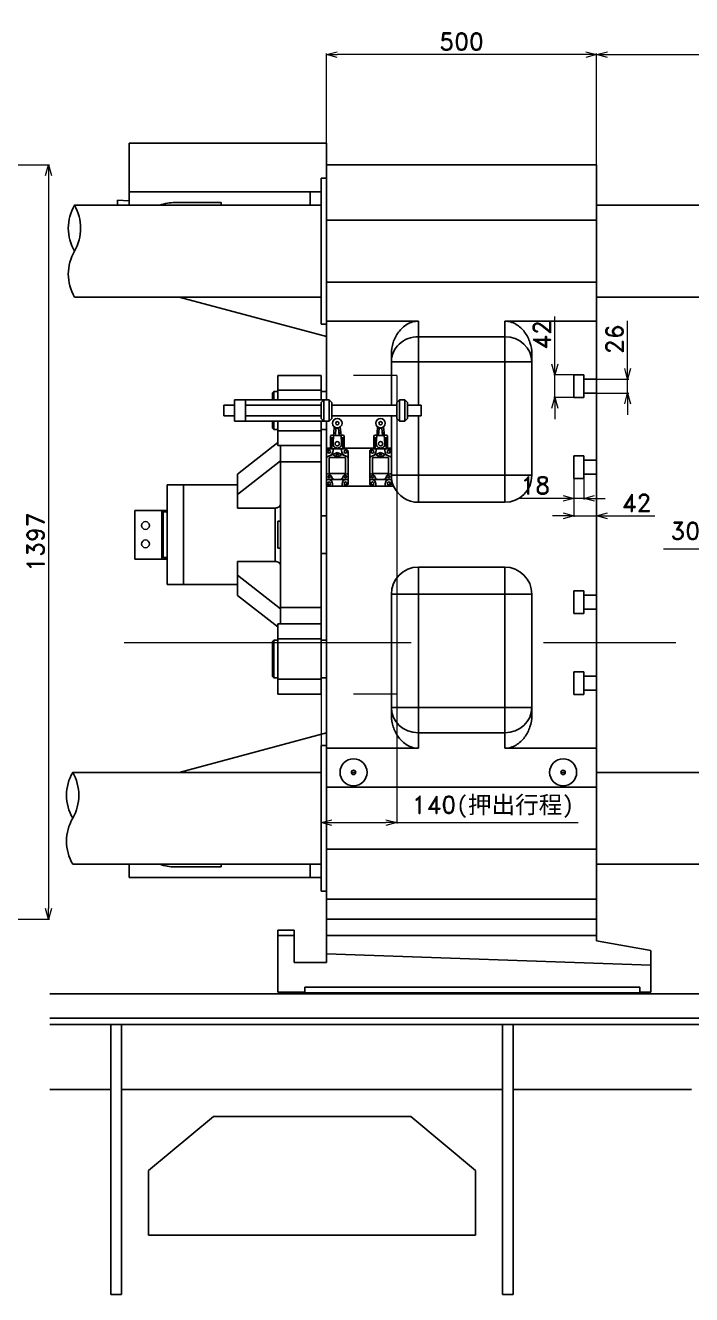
# Model space of a CAD drawing. Header units: millimetres. Extents: x 2673 to 5721, y -10743 to 3474.
# Drawn here: x 3837 to 4145, y 2298 to 2885 of the extents above; entities that cross this region are included whole.
import ezdxf

# ---------------------------------------------------------------- set-up
doc = ezdxf.new("R2010")
doc.units = ezdxf.units.MM
doc.header["$LTSCALE"] = 16.335
doc.header["$PDMODE"] = 3
doc.header["$PDSIZE"] = 0.3125
doc.linetypes.add('CENTER', pattern=[0.6, 0.375, -0.075, 0.075, -0.075])
doc.linetypes.add('DIVIDE', pattern=[1.25, 0.5, -0.25, 0, -0.25, 0, -0.25])
doc.layers.get('0').update_dxf_attribs({"linetype": 'CONTINUOUS'})
doc.layers.get('Defpoints').update_dxf_attribs({"linetype": 'CONTINUOUS'})
doc.layers.add('cen', color=1, linetype='CENTER')
doc.layers.add('das', color=142, linetype='DIVIDE')
doc.layers.add('dim', color=82, linetype='CONTINUOUS', lineweight=9)
doc.styles.add('mds', font='romand.shx', dxfattribs={"bigfont": 'chineset.shx'})
doc.dimstyles.new('MDS4-0000', dxfattribs={"dimtxt": 8, "dimasz": 5, "dimexe": 0.5, "dimexo": 0, "dimgap": 2, "dimtad": 1, "dimdec": 1, "dimlfac": 4, "dimzin": 9, "dimdsep": 46, "dimtxsty": 'mds', "dimblk": 'OPEN30', "dimcen": 0, "dimclrd": 3, "dimclre": 3, "dimclrt": 3, "dimazin": 2, "dimtfac": 0.75, "dimtdec": 1, "dimtmove": 0, "dimatfit": 3, "dimldrblk": 'OPEN30', "dimfxl": 0, "dimtolj": 1, "dimtzin": 0, "dimlwd": 9, "dimlwe": 9, "dimarcsym": 0})

# ---------------------------------------------------------------- blocks, each defined once
blk = doc.blocks.new('_Open30')
at = {"color": 0, "linetype": 'ByBlock', "lineweight": -2}
for p, q in [((-1, 0.27), (0, 0)), ((0, 0), (-1, -0.27)), ((0, 0), (-1, 0))]:
    blk.add_line(p, q, dxfattribs=at)
blk = doc.blocks.new('*D156')
at = {"layer": 'Defpoints', "color": 0}
for p in [(4090.69, 2675.47), (4101.19, 2675.47), (4101.19, 2658.17)]:
    blk.add_point(p, dxfattribs=at)
at = {"layer": 'dim', "color": 3, "lineweight": 9}
for p, q in [((4090.69, 2675.47), (4090.69, 2657.67)), ((4101.19, 2675.47), (4101.19, 2657.67)), ((4085.69, 2658.17), (4080.69, 2658.17)), ((4090.69, 2658.17), (4101.19, 2658.17)), ((4106.19, 2658.17), (4128.14, 2658.17))]:
    blk.add_line(p, q, dxfattribs=at)
at = {"layer": 'dim', "color": 3, "lineweight": 9, "xscale": 5, "yscale": 5, "zscale": 5}
blk.add_blockref('_Open30', (4090.69, 2658.17), dxfattribs=at)
at = {"layer": 'dim', "color": 3, "lineweight": 9, "xscale": 5, "yscale": 5, "zscale": 5, "rotation": 180}
blk.add_blockref('_Open30', (4101.19, 2658.17), dxfattribs=at)
at = {"layer": 'dim', "color": 3, "insert": (4119.67, 2664.17), "char_height": 8, "attachment_point": 5, "style": 'mds'}
blk.add_mtext('\\A1;42', dxfattribs=at)
blk = doc.blocks.new('*D157')
at = {"layer": 'Defpoints', "color": 0}
for p in [(4090.69, 2675.47), (4095.19, 2675.47), (4090.69, 2666.3)]:
    blk.add_point(p, dxfattribs=at)
at = {"layer": 'dim', "color": 3, "lineweight": 9}
for p, q in [((4090.69, 2675.47), (4090.69, 2665.8)), ((4095.19, 2675.47), (4095.19, 2665.8)), ((4085.69, 2666.3), (4064.88, 2666.3)), ((4095.19, 2666.3), (4090.69, 2666.3)), ((4100.19, 2666.3), (4105.19, 2666.3))]:
    blk.add_line(p, q, dxfattribs=at)
at = {"layer": 'dim', "color": 3, "lineweight": 9, "xscale": 5, "yscale": 5, "zscale": 5}
blk.add_blockref('_Open30', (4090.69, 2666.3), dxfattribs=at)
at = {"layer": 'dim', "color": 3, "lineweight": 9, "xscale": 5, "yscale": 5, "zscale": 5, "rotation": 180}
blk.add_blockref('_Open30', (4095.19, 2666.3), dxfattribs=at)
at = {"layer": 'dim', "color": 3, "insert": (4072.79, 2672.3), "char_height": 8, "attachment_point": 5, "style": 'mds'}
blk.add_mtext('\\A1;18', dxfattribs=at)
blk = doc.blocks.new('*D158')
at = {"layer": 'Defpoints', "color": 0}
for p in [(4090.69, 2723.47), (4081.85, 2712.97), (4090.69, 2712.97)]:
    blk.add_point(p, dxfattribs=at)
at = {"layer": 'dim', "color": 3, "lineweight": 9}
for p, q in [((4081.85, 2728.47), (4081.85, 2750.42)), ((4090.69, 2723.47), (4081.35, 2723.47)), ((4081.85, 2712.97), (4081.85, 2723.47)), ((4090.69, 2712.97), (4081.35, 2712.97)), ((4081.85, 2707.97), (4081.85, 2702.97))]:
    blk.add_line(p, q, dxfattribs=at)
at = {"layer": 'dim', "color": 3, "lineweight": 9, "xscale": 5, "yscale": 5, "zscale": 5}
for p, rotation in [((4081.85, 2723.47), 270), ((4081.85, 2712.97), 90)]:
    blk.add_blockref('_Open30', p, dxfattribs=dict(at, rotation=rotation))
at = {"layer": 'dim', "color": 3, "insert": (4075.85, 2741.94), "char_height": 8, "attachment_point": 5, "rotation": 90, "style": 'mds'}
blk.add_mtext('\\A1;42', dxfattribs=at)
blk = doc.blocks.new('*D159')
at = {"layer": 'Defpoints', "color": 0}
for p in [(4101.19, 2721.47), (4115.51, 2721.47), (4101.19, 2714.97)]:
    blk.add_point(p, dxfattribs=at)
at = {"layer": 'dim', "color": 3, "lineweight": 9}
for p, q in [((4115.51, 2726.47), (4115.51, 2748.42)), ((4101.19, 2721.47), (4116.01, 2721.47)), ((4115.51, 2714.97), (4115.51, 2721.47)), ((4101.19, 2714.97), (4116.01, 2714.97)), ((4115.51, 2709.97), (4115.51, 2704.97))]:
    blk.add_line(p, q, dxfattribs=at)
at = {"layer": 'dim', "color": 3, "lineweight": 9, "xscale": 5, "yscale": 5, "zscale": 5}
for p, rotation in [((4115.51, 2721.47), 270), ((4115.51, 2714.97), 90)]:
    blk.add_blockref('_Open30', p, dxfattribs=dict(at, rotation=rotation))
at = {"layer": 'dim', "color": 3, "insert": (4109.51, 2739.94), "char_height": 8, "attachment_point": 5, "rotation": 90, "style": 'mds'}
blk.add_mtext('\\A1;26', dxfattribs=at)
blk = doc.blocks.new('*D160')
at = {"layer": 'Defpoints', "color": 0}
for p in [(3973.69, 2575.72), (4008.69, 2575.72), (3973.69, 2516.21)]:
    blk.add_point(p, dxfattribs=at)
at = {"layer": 'dim', "color": 3, "lineweight": 9}
for p, q in [((3973.69, 2575.72), (3973.69, 2515.71)), ((4008.69, 2575.72), (4008.69, 2515.71)), ((3978.69, 2516.21), (4003.69, 2516.21)), ((4008.69, 2516.21), (4092.66, 2516.21))]:
    blk.add_line(p, q, dxfattribs=at)
at = {"layer": 'dim', "color": 3, "lineweight": 9, "xscale": 5, "yscale": 5, "zscale": 5, "rotation": 180}
blk.add_blockref('_Open30', (3973.69, 2516.21), dxfattribs=at)
at = {"layer": 'dim', "color": 3, "lineweight": 9, "xscale": 5, "yscale": 5, "zscale": 5}
blk.add_blockref('_Open30', (4008.69, 2516.21), dxfattribs=at)
at = {"layer": 'dim', "color": 3, "insert": (4053.18, 2523.41), "char_height": 8, "attachment_point": 5, "style": 'mds'}
blk.add_mtext('\\A1;140{\\fNSimSun|b0|i0|c134|p49;(押出行程)}', dxfattribs=at)
blk = doc.blocks.new('*D161')
at = {"layer": 'Defpoints', "color": 0}
for p in [(3976.19, 2871.7), (3976.19, 2830.72), (4101.19, 2820.72)]:
    blk.add_point(p, dxfattribs=at)
at = {"layer": 'dim', "color": 3, "lineweight": 9}
for p, q in [((3976.19, 2830.72), (3976.19, 2872.2)), ((4096.19, 2871.7), (3981.19, 2871.7)), ((4101.19, 2820.72), (4101.19, 2872.2))]:
    blk.add_line(p, q, dxfattribs=at)
at = {"layer": 'dim', "color": 3, "lineweight": 9, "xscale": 5, "yscale": 5, "zscale": 5, "rotation": 180}
blk.add_blockref('_Open30', (3976.19, 2871.7), dxfattribs=at)
at = {"layer": 'dim', "color": 3, "lineweight": 9, "xscale": 5, "yscale": 5, "zscale": 5}
blk.add_blockref('_Open30', (4101.19, 2871.7), dxfattribs=at)
at = {"layer": 'dim', "color": 3, "insert": (4038.69, 2877.7), "char_height": 8, "attachment_point": 5, "style": 'mds'}
blk.add_mtext('\\A1;500', dxfattribs=at)
blk = doc.blocks.new('*D163')
at = {"layer": 'Defpoints', "color": 0}
for p in [(4326.39, 2871.7), (4101.19, 2820.72), (4326.39, 2820.72)]:
    blk.add_point(p, dxfattribs=at)
at = {"layer": 'dim', "color": 3, "lineweight": 9}
for p, q in [((4101.19, 2820.72), (4101.19, 2872.2)), ((4106.19, 2871.7), (4321.39, 2871.7)), ((4326.39, 2820.72), (4326.39, 2872.2))]:
    blk.add_line(p, q, dxfattribs=at)
at = {"layer": 'dim', "color": 3, "lineweight": 9, "xscale": 5, "yscale": 5, "zscale": 5, "rotation": 180}
blk.add_blockref('_Open30', (4101.19, 2871.7), dxfattribs=at)
at = {"layer": 'dim', "color": 3, "lineweight": 9, "xscale": 5, "yscale": 5, "zscale": 5}
blk.add_blockref('_Open30', (4326.39, 2871.7), dxfattribs=at)
at = {"layer": 'dim', "color": 3, "insert": (4213.79, 2878.99), "char_height": 8, "attachment_point": 5, "style": 'mds'}
blk.add_mtext('\\A1;900{\\fNSimSun|b0|i0|c134|p49;(最大夹模)}', dxfattribs=at)
blk = doc.blocks.new('*D174')
at = {"layer": 'Defpoints', "color": 0}
for p in [(4326.39, 2642.78), (4326.39, 2633.93), (4251.4, 2608.22)]:
    blk.add_point(p, dxfattribs=at)
at = {"layer": 'dim', "color": 3, "lineweight": 9}
for p, q in [((4251.4, 2642.78), (4132.15, 2642.78)), ((4251.4, 2608.22), (4251.4, 2643.28)), ((4321.39, 2642.78), (4256.4, 2642.78)), ((4326.39, 2633.93), (4326.39, 2643.28))]:
    blk.add_line(p, q, dxfattribs=at)
at = {"layer": 'dim', "color": 3, "lineweight": 9, "xscale": 5, "yscale": 5, "zscale": 5, "rotation": 180}
blk.add_blockref('_Open30', (4251.4, 2642.78), dxfattribs=at)
at = {"layer": 'dim', "color": 3, "lineweight": 9, "xscale": 5, "yscale": 5, "zscale": 5}
blk.add_blockref('_Open30', (4326.39, 2642.78), dxfattribs=at)
at = {"layer": 'dim', "color": 3, "insert": (4189.28, 2650.13), "char_height": 8, "attachment_point": 5, "style": 'mds'}
blk.add_mtext('\\A1;300{\\fNSimSun|b0|i0|c134|p49;(柱塞头突出距离)}', dxfattribs=at)
blk = doc.blocks.new('*D182')
at = {"layer": 'Defpoints', "color": 0}
for p in [(3691.14, 2820.72), (3696.78, 2471.47), (3847.56, 2471.47)]:
    blk.add_point(p, dxfattribs=at)
at = {"layer": 'dim', "color": 3, "lineweight": 9}
for p, q in [((3691.14, 2820.72), (3848.06, 2820.72)), ((3847.56, 2815.72), (3847.56, 2476.47)), ((3696.78, 2471.47), (3848.06, 2471.47))]:
    blk.add_line(p, q, dxfattribs=at)
at = {"layer": 'dim', "color": 3, "lineweight": 9, "xscale": 5, "yscale": 5, "zscale": 5}
for p, rotation in [((3847.56, 2820.72), 90), ((3847.56, 2471.47), 270)]:
    blk.add_blockref('_Open30', p, dxfattribs=dict(at, rotation=rotation))
at = {"layer": 'dim', "color": 3, "insert": (3841.56, 2646.09), "char_height": 8, "attachment_point": 5, "rotation": 90, "style": 'mds'}
blk.add_mtext('\\A1;1397', dxfattribs=at)

msp = doc.modelspace()

# ---------------------------------------------------------------- linework, layer by layer
for p, q in [((3976.191, 2830.716), (3884.941, 2830.716)), ((3884.941, 2830.716), (3884.941, 2808.216)), ((3976.191, 2830.716), (3976.191, 2820.716)), ((4101.191, 2820.716), (3976.191, 2820.716)), ((3976.191, 2820.716), (3976.191, 2795.077)), ((4101.191, 2820.716), (4101.191, 2795.077)), ((3973.691, 2814.466), (3973.691, 2746.966)), ((3976.191, 2814.466), (3973.691, 2814.466)), ((3879.453, 2801.965), (3879.543, 2804.276)), ((3879.543, 2804.276), (3884.941, 2804.064)), ((3884.941, 2808.216), (3884.941, 2801.965)), ((3968.691, 2808.216), (3884.941, 2808.216)), ((3906.191, 2803.216), (3927.441, 2803.216)), ((3927.441, 2803.216), (3927.441, 2801.965)), ((3968.691, 2801.966), (3968.691, 2808.216)), ((3973.691, 2808.216), (3968.691, 2808.216)), ((3973.696, 2801.966), (3859.567, 2801.966)), ((4326.378, 2801.966), (4101.184, 2801.966)), ((4101.191, 2795.077), (3976.191, 2795.077)), ((3976.191, 2795.077), (3976.191, 2766.354)), ((4101.191, 2795.077), (4101.191, 2766.354)), ((3976.191, 2766.354), (3976.191, 2748.312)), ((3976.191, 2766.354), (4101.191, 2766.354)), ((4101.191, 2766.354), (4101.191, 2748.312)), ((3859.567, 2759.466), (3973.696, 2759.466)), ((3908.06, 2759.465), (3976.19, 2741.21)), ((4101.184, 2759.466), (4326.378, 2759.466)), ((3973.691, 2746.966), (3976.191, 2746.966)), ((4018.691, 2748.312), (3976.191, 2748.312)), ((3976.191, 2748.312), (3976.191, 2711.966)), ((4018.691, 2748.312), (4018.691, 2741.125)), ((4101.191, 2748.312), (4058.691, 2748.312)), ((4058.691, 2741.125), (4058.691, 2748.312)), ((4101.191, 2748.312), (4101.191, 2721.466)), ((4018.691, 2741.125), (4058.691, 2741.125)), ((4018.691, 2716.981), (4018.691, 2741.125)), ((4058.691, 2729.481), (4058.691, 2741.125)), ((4006.191, 2733.084), (4006.191, 2709.466)), ((4071.191, 2676.966), (4071.191, 2733.084)), ((4006.191, 2729.481), (4018.691, 2729.481)), ((4018.691, 2729.481), (4018.691, 2709.465)), ((4058.691, 2729.481), (4018.691, 2729.481)), ((4071.191, 2729.481), (4058.691, 2729.481)), ((4058.691, 2676.966), (4058.691, 2729.481)), ((3953.691, 2723.216), (3953.691, 2716.32)), ((3973.691, 2723.216), (3953.691, 2723.216)), ((3973.691, 2723.216), (3973.691, 2716.32)), ((4090.691, 2723.466), (4095.191, 2723.466)), ((4090.691, 2712.966), (4090.691, 2723.466)), ((4095.191, 2721.466), (4095.191, 2723.466)), ((4095.191, 2718.216), (4095.191, 2721.467)), ((4095.191, 2721.466), (4101.191, 2721.466)), ((4101.191, 2721.467), (4101.191, 2718.216)), ((3951.816, 2715.716), (3951.191, 2715.091)), ((3951.191, 2711.966), (3951.191, 2715.091)), ((3951.816, 2715.716), (3951.816, 2711.965)), ((3953.692, 2715.716), (3951.816, 2715.716)), ((3953.691, 2711.966), (3953.691, 2716.32)), ((3953.691, 2716.32), (3973.691, 2716.32)), ((3973.691, 2711.966), (3973.691, 2716.32)), ((3976.192, 2715.716), (3973.691, 2715.716)), ((4095.191, 2714.966), (4095.191, 2718.216)), ((4095.191, 2714.966), (4095.191, 2712.966)), ((4101.191, 2714.966), (4095.191, 2714.966)), ((4101.191, 2718.216), (4101.191, 2714.966)), ((4101.191, 2714.966), (4101.191, 2683.966)), ((3928.691, 2709.466), (3928.691, 2704.466)), ((3933.691, 2709.466), (3928.691, 2709.466)), ((3933.691, 2711.966), (3938.691, 2711.966)), ((3933.691, 2701.966), (3933.691, 2711.966)), ((3974.94, 2711.966), (3938.691, 2711.966)), ((3938.691, 2711.966), (3938.691, 2701.966)), ((3973.691, 2709.466), (3938.691, 2709.466)), ((3974.941, 2711.966), (3973.691, 2710.716)), ((3973.691, 2703.216), (3973.691, 2710.716)), ((3974.941, 2711.966), (3974.941, 2701.966)), ((3977.441, 2711.966), (3974.941, 2711.966)), ((3977.441, 2701.966), (3977.441, 2711.966)), ((3978.691, 2710.716), (3977.441, 2711.966)), ((4008.69, 2709.466), (3978.69, 2709.466)), ((3978.691, 2703.216), (3978.691, 2710.716)), ((4009.941, 2711.966), (4008.691, 2710.716)), ((4008.691, 2703.216), (4008.691, 2710.716)), ((4009.941, 2711.966), (4009.941, 2701.966)), ((4012.441, 2711.966), (4009.941, 2711.966)), ((4012.441, 2701.966), (4012.441, 2711.966)), ((4013.691, 2710.716), (4012.441, 2711.966)), ((4019.941, 2709.466), (4013.69, 2709.466)), ((4013.691, 2703.216), (4013.691, 2710.716)), ((4019.941, 2709.466), (4019.941, 2706.966)), ((4095.191, 2712.966), (4090.691, 2712.966)), ((3928.691, 2704.466), (3933.691, 2704.466)), ((3938.691, 2704.466), (3973.691, 2704.466)), ((3973.691, 2703.216), (3974.941, 2701.966)), ((3977.441, 2701.966), (3978.691, 2703.216)), ((3978.69, 2704.466), (4008.69, 2704.466)), ((4006.191, 2704.466), (4006.191, 2689.466)), ((4008.691, 2703.216), (4009.941, 2701.966)), ((4012.441, 2701.966), (4013.691, 2703.216)), ((4013.69, 2704.466), (4019.941, 2704.466)), ((4018.691, 2704.466), (4018.691, 2676.966)), ((4019.941, 2706.966), (4019.941, 2704.466)), ((3938.691, 2701.966), (3933.691, 2701.966)), ((3974.94, 2701.966), (3938.691, 2701.966)), ((3951.191, 2698.841), (3951.191, 2701.966)), ((3951.191, 2698.841), (3951.816, 2698.216)), ((3951.816, 2701.966), (3951.816, 2698.216)), ((3951.816, 2698.216), (3953.692, 2698.216)), ((3953.691, 2697.612), (3953.691, 2701.966)), ((3973.691, 2697.612), (3953.691, 2697.612)), ((3953.691, 2697.612), (3953.691, 2690.716)), ((3973.691, 2697.612), (3973.691, 2701.966)), ((3973.691, 2698.216), (3976.192, 2698.216)), ((3973.691, 2697.612), (3973.691, 2690.716)), ((3974.941, 2701.966), (3977.441, 2701.966)), ((3976.191, 2701.966), (3976.191, 2689.466)), ((3979.803, 2699.375), (3979.58, 2696.566)), ((3980.294, 2695.316), (3980.566, 2698.75)), ((3981.815, 2698.75), (3980.566, 2698.75)), ((3981.815, 2698.75), (3982.087, 2695.316)), ((3982.801, 2696.566), (3982.578, 2699.375)), ((3999.803, 2699.375), (3999.58, 2696.566)), ((4000.294, 2695.316), (4000.566, 2698.75)), ((4001.815, 2698.75), (4000.566, 2698.75)), ((4001.815, 2698.75), (4002.087, 2695.316)), ((4002.801, 2696.566), (4002.578, 2699.375)), ((4009.941, 2701.966), (4012.441, 2701.966)), ((3934.941, 2677.543), (3953.691, 2692.153)), ((3978.016, 2694.241), (3978.016, 2694.866)), ((3978.016, 2689.141), (3978.016, 2694.241)), ((3978.016, 2694.241), (3978.641, 2694.241)), ((3978.641, 2695.491), (3979.495, 2695.491)), ((3979.396, 2694.241), (3978.641, 2694.241)), ((3978.641, 2694.241), (3978.641, 2689.141)), ((3979.197, 2691.724), (3979.481, 2695.316)), ((3979.481, 2695.316), (3979.58, 2696.566)), ((3979.481, 2695.316), (3980.294, 2695.316)), ((3979.58, 2696.566), (3980.393, 2696.566)), ((3982.087, 2695.316), (3980.294, 2695.316)), ((3981.988, 2696.566), (3982.801, 2696.566)), ((3982.087, 2695.316), (3982.9, 2695.316)), ((3982.9, 2695.316), (3982.801, 2696.566)), ((3983.741, 2695.491), (3982.886, 2695.491)), ((3982.9, 2695.316), (3983.184, 2691.724)), ((3982.985, 2694.241), (3983.741, 2694.241)), ((3983.741, 2689.141), (3983.741, 2694.241)), ((3983.741, 2694.241), (3984.366, 2694.241)), ((3984.366, 2694.241), (3984.366, 2694.866)), ((3984.366, 2694.241), (3984.366, 2689.141)), ((3998.016, 2694.241), (3998.016, 2694.866)), ((3998.016, 2689.141), (3998.016, 2694.241)), ((3998.016, 2694.241), (3998.641, 2694.241)), ((3998.641, 2695.491), (3999.495, 2695.491)), ((3998.641, 2694.241), (3998.641, 2689.141)), ((3999.396, 2694.241), (3998.641, 2694.241)), ((3999.197, 2691.724), (3999.481, 2695.316)), ((3999.481, 2695.316), (3999.58, 2696.566)), ((3999.481, 2695.316), (4000.294, 2695.316)), ((3999.58, 2696.566), (4000.393, 2696.566)), ((4002.087, 2695.316), (4000.294, 2695.316)), ((4001.988, 2696.566), (4002.801, 2696.566)), ((4002.087, 2695.316), (4002.9, 2695.316)), ((4002.9, 2695.316), (4002.801, 2696.566)), ((4003.741, 2695.491), (4002.886, 2695.491)), ((4002.9, 2695.316), (4003.184, 2691.724)), ((4002.985, 2694.241), (4003.741, 2694.241)), ((4003.741, 2694.241), (4004.366, 2694.241)), ((4003.741, 2689.141), (4003.741, 2694.241)), ((4004.366, 2694.241), (4004.366, 2694.866)), ((4004.366, 2694.241), (4004.366, 2689.141)), ((3953.691, 2690.716), (3973.691, 2690.716)), ((3954.941, 2683.216), (3954.941, 2690.716)), ((3973.691, 2690.716), (3973.691, 2683.216)), ((3978.016, 2689.466), (3976.191, 2689.466)), ((3976.191, 2689.466), (3976.191, 2687.891)), ((3976.191, 2687.891), (3976.191, 2684.872)), ((3979.063, 2686.659), (3976.707, 2685.654)), ((3979.375, 2689.141), (3977.441, 2689.141)), ((3984.941, 2685.227), (3977.441, 2685.227)), ((3977.441, 2685.227), (3977.441, 2677.727)), ((3979.063, 2686.659), (3981.191, 2687.567)), ((3979.993, 2685.963), (3979.063, 2686.659)), ((3979.087, 2687.631), (3979.375, 2689.141)), ((3979.375, 2689.141), (3983.007, 2689.141)), ((3981.191, 2687.567), (3983.319, 2686.659)), ((3983.319, 2686.659), (3982.389, 2685.963)), ((3983.007, 2689.141), (3983.295, 2687.631)), ((3984.941, 2689.141), (3983.007, 2689.141)), ((3985.674, 2685.654), (3983.319, 2686.659)), ((3998.016, 2689.466), (3984.366, 2689.466)), ((3984.941, 2677.727), (3984.941, 2685.227)), ((3986.191, 2684.872), (3986.191, 2687.891)), ((3996.191, 2687.891), (3996.191, 2684.872)), ((3999.063, 2686.659), (3996.707, 2685.654)), ((3999.375, 2689.141), (3997.441, 2689.141)), ((4004.941, 2685.227), (3997.441, 2685.227)), ((3997.441, 2685.227), (3997.441, 2677.727)), ((3999.063, 2686.659), (4001.191, 2687.567)), ((3999.993, 2685.963), (3999.063, 2686.659)), ((3999.087, 2687.631), (3999.375, 2689.141)), ((3999.375, 2689.141), (4003.007, 2689.141)), ((4001.191, 2687.567), (4003.319, 2686.659)), ((4003.319, 2686.659), (4002.389, 2685.963)), ((4003.007, 2689.141), (4003.295, 2687.631)), ((4004.941, 2689.141), (4003.007, 2689.141)), ((4005.674, 2685.654), (4003.319, 2686.659)), ((4006.191, 2689.466), (4004.365, 2689.466)), ((4004.941, 2677.727), (4004.941, 2685.227)), ((4006.191, 2687.891), (4006.191, 2689.466)), ((4006.191, 2684.872), (4006.191, 2687.891)), ((4090.691, 2675.466), (4090.691, 2685.966)), ((4090.691, 2685.966), (4095.191, 2685.966)), ((4095.191, 2685.966), (4095.191, 2683.966)), ((3954.941, 2683.726), (3934.941, 2668.142)), ((3973.691, 2683.216), (3954.941, 2683.216)), ((3954.941, 2683.216), (3954.941, 2615.716)), ((3973.691, 2683.216), (3973.691, 2615.716)), ((3976.191, 2684.872), (3976.191, 2677.582)), ((3986.191, 2677.582), (3986.191, 2684.872)), ((3996.191, 2684.872), (3996.191, 2677.582)), ((4006.191, 2677.582), (4006.191, 2684.872)), ((4095.191, 2683.966), (4101.191, 2683.966)), ((4095.191, 2677.466), (4095.191, 2683.966)), ((4101.191, 2683.966), (4101.191, 2677.466)), ((3934.941, 2668.142), (3934.941, 2677.543)), ((3976.191, 2677.582), (3976.691, 2677.582)), ((3976.191, 2675.082), (3976.191, 2677.582)), ((3976.191, 2673.216), (3976.191, 2675.082)), ((3979.853, 2675.082), (3976.191, 2675.082)), ((3976.191, 2673.216), (3976.191, 2671.966)), ((3977.441, 2677.727), (3984.941, 2677.727)), ((3979.853, 2675.082), (3982.528, 2675.082)), ((3982.528, 2675.082), (3986.191, 2675.082)), ((3986.191, 2677.582), (3985.691, 2677.582)), ((3986.191, 2675.082), (3986.191, 2677.582)), ((3986.191, 2673.216), (3986.191, 2675.082)), ((3996.191, 2677.582), (3996.691, 2677.582)), ((3996.191, 2675.082), (3996.191, 2677.582)), ((3996.191, 2673.216), (3996.191, 2675.082)), ((3999.853, 2675.082), (3996.191, 2675.082)), ((3997.441, 2677.727), (4004.941, 2677.727)), ((3999.853, 2675.082), (4002.528, 2675.082)), ((4002.528, 2675.082), (4006.191, 2675.082)), ((4006.191, 2677.582), (4005.691, 2677.582)), ((4006.191, 2675.082), (4006.191, 2677.582)), ((4006.191, 2676.966), (4018.691, 2676.966)), ((4006.191, 2673.216), (4006.191, 2675.082)), ((4018.691, 2664.466), (4018.691, 2676.966)), ((4018.691, 2676.966), (4058.691, 2676.966)), ((4058.691, 2676.966), (4071.191, 2676.966)), ((4058.691, 2676.966), (4058.691, 2664.466)), ((4095.191, 2675.466), (4090.691, 2675.466)), ((4095.191, 2675.466), (4095.191, 2677.466)), ((4101.191, 2677.466), (4095.191, 2677.466)), ((4101.191, 2677.466), (4101.191, 2621.466)), ((3909.941, 2672.591), (3902.441, 2672.591)), ((3902.441, 2626.341), (3902.441, 2672.591)), ((3909.941, 2626.341), (3909.941, 2672.591)), ((3909.941, 2626.341), (3909.941, 2672.591)), ((3934.941, 2672.591), (3909.941, 2672.591)), ((3934.941, 2668.142), (3934.941, 2661.81)), ((3976.191, 2671.966), (3977.441, 2671.966)), ((3976.191, 2671.966), (3976.191, 2550.62)), ((3979.002, 2671.966), (3977.441, 2671.966)), ((3979.002, 2673.082), (3979.002, 2671.966)), ((3983.379, 2671.966), (3979.002, 2671.966)), ((3983.379, 2673.082), (3983.379, 2671.966)), ((3983.379, 2671.966), (3984.941, 2671.966)), ((3984.941, 2671.966), (3997.44, 2671.966)), ((3999.002, 2671.966), (3997.441, 2671.966)), ((3999.002, 2673.082), (3999.002, 2671.966)), ((4003.379, 2671.966), (3999.002, 2671.966)), ((4003.379, 2673.082), (4003.379, 2671.966)), ((4003.379, 2671.966), (4004.941, 2671.966)), ((4004.94, 2671.966), (4007.234, 2671.966)), ((3934.941, 2661.81), (3952.441, 2661.81)), ((3952.441, 2637.121), (3952.441, 2661.81)), ((4018.691, 2664.466), (4058.691, 2664.466)), ((3887.441, 2660.716), (3899.941, 2660.716)), ((3887.441, 2660.716), (3887.441, 2638.216)), ((3902.441, 2660.716), (3899.941, 2660.716)), ((3899.941, 2660.716), (3899.941, 2638.216)), ((3900.566, 2660.091), (3899.941, 2659.466)), ((3900.566, 2647.591), (3900.566, 2660.091)), ((3902.441, 2660.091), (3900.566, 2660.091)), ((3953.691, 2655.716), (3953.691, 2649.466)), ((3954.941, 2655.716), (3953.691, 2655.716)), ((3976.192, 2658.216), (3973.691, 2658.216)), ((3900.566, 2638.841), (3900.566, 2647.591)), ((3953.691, 2649.466), (3953.691, 2643.216)), ((3887.441, 2638.216), (3899.941, 2638.216)), ((3899.941, 2639.466), (3900.566, 2638.841)), ((3902.441, 2638.216), (3899.941, 2638.216)), ((3900.566, 2638.841), (3902.441, 2638.841)), ((3953.691, 2643.216), (3954.941, 2643.216)), ((3973.691, 2640.716), (3976.19, 2640.716)), ((3934.941, 2630.79), (3934.941, 2637.121)), ((3952.441, 2637.121), (3934.941, 2637.121)), ((4018.691, 2634.466), (4058.691, 2634.466)), ((4018.691, 2634.466), (4018.691, 2621.966)), ((4058.691, 2634.466), (4058.691, 2621.966)), ((3902.441, 2626.341), (3909.941, 2626.341)), ((3909.941, 2626.341), (3934.941, 2626.341)), ((3954.941, 2615.206), (3934.941, 2630.79)), ((3934.941, 2630.79), (3934.941, 2621.389)), ((3934.941, 2621.389), (3953.691, 2606.778)), ((4006.191, 2565.847), (4006.191, 2621.966)), ((4018.691, 2621.966), (4006.191, 2621.966)), ((4018.691, 2621.966), (4018.691, 2569.451)), ((4058.691, 2621.966), (4018.691, 2621.966)), ((4071.191, 2621.966), (4058.691, 2621.966)), ((4058.691, 2569.451), (4058.691, 2621.966)), ((4071.191, 2621.966), (4071.191, 2565.847)), ((4095.191, 2623.466), (4090.691, 2623.466)), ((4090.691, 2623.466), (4090.691, 2612.966)), ((4095.191, 2621.466), (4095.191, 2623.466)), ((4101.191, 2621.466), (4095.191, 2621.466)), ((4095.191, 2614.966), (4095.191, 2621.466)), ((4101.191, 2621.466), (4101.191, 2614.966)), ((3954.941, 2615.716), (3973.691, 2615.716)), ((3954.941, 2608.216), (3954.941, 2615.716)), ((3973.691, 2615.716), (3973.691, 2608.216)), ((4095.191, 2612.966), (4095.191, 2614.966)), ((4095.191, 2614.966), (4101.191, 2614.966)), ((4101.191, 2614.966), (4101.191, 2583.966)), ((4090.691, 2612.966), (4095.191, 2612.966)), ((3953.691, 2608.216), (3973.691, 2608.216)), ((3953.691, 2601.32), (3953.691, 2608.216)), ((3973.691, 2601.32), (3973.691, 2608.216)), ((3951.816, 2600.716), (3951.191, 2600.091)), ((3951.191, 2600.091), (3951.191, 2591.966)), ((3951.816, 2591.966), (3951.816, 2600.716)), ((3953.692, 2600.716), (3951.816, 2600.716)), ((3953.691, 2601.32), (3953.691, 2582.612)), ((3973.691, 2601.32), (3953.691, 2601.32)), ((3973.691, 2601.32), (3973.691, 2582.612)), ((3976.192, 2600.716), (3973.691, 2600.716)), ((3951.191, 2591.966), (3951.191, 2583.841)), ((3951.816, 2583.216), (3951.816, 2591.966)), ((4095.191, 2585.966), (4090.691, 2585.966)), ((4090.691, 2585.966), (4090.691, 2575.466)), ((4095.191, 2583.966), (4095.191, 2585.966)), ((3951.191, 2583.841), (3951.816, 2583.216)), ((3951.816, 2583.216), (3953.692, 2583.216)), ((3953.691, 2582.612), (3973.691, 2582.612)), ((3953.691, 2575.716), (3953.691, 2582.612)), ((3973.691, 2583.216), (3976.192, 2583.216)), ((3973.691, 2575.716), (3973.691, 2582.612)), ((4101.191, 2583.966), (4095.191, 2583.966)), ((4095.191, 2580.716), (4095.191, 2583.966)), ((4095.191, 2580.716), (4095.191, 2577.465)), ((4101.191, 2583.966), (4101.191, 2580.716)), ((4101.191, 2580.716), (4101.191, 2577.465)), ((3973.691, 2575.716), (3953.691, 2575.716)), ((4090.691, 2575.466), (4095.191, 2575.466)), ((4095.191, 2577.466), (4101.191, 2577.466)), ((4095.191, 2575.466), (4095.191, 2577.466)), ((4101.191, 2577.466), (4101.191, 2550.62)), ((4006.191, 2569.451), (4018.691, 2569.451)), ((4018.691, 2569.451), (4018.691, 2557.806)), ((4018.691, 2569.451), (4058.691, 2569.451)), ((4058.691, 2569.451), (4058.691, 2557.806)), ((4071.191, 2569.451), (4058.691, 2569.451)), ((3908.06, 2539.466), (3976.19, 2557.722)), ((4018.691, 2557.806), (4018.691, 2550.62)), ((4058.691, 2557.806), (4018.691, 2557.806)), ((4058.691, 2550.62), (4058.691, 2557.806)), ((3973.691, 2484.466), (3973.691, 2551.966)), ((3976.191, 2551.966), (3973.691, 2551.966)), ((3976.191, 2550.62), (3976.191, 2532.577)), ((4018.691, 2550.62), (3976.191, 2550.62)), ((4101.191, 2550.62), (4058.691, 2550.62)), ((4101.191, 2532.577), (4101.191, 2550.62)), ((3973.696, 2539.466), (3858.744, 2539.466)), ((3989.692, 2539.466), (3987.693, 2539.466)), ((4086.685, 2539.466), (4084.686, 2539.466)), ((4326.378, 2539.466), (4101.184, 2539.466)), ((4101.191, 2532.577), (3976.191, 2532.577)), ((3976.191, 2532.577), (3976.191, 2503.854)), ((4101.191, 2503.854), (4101.191, 2532.577)), ((3976.191, 2503.854), (3976.191, 2480.716)), ((4101.191, 2503.854), (3976.191, 2503.854)), ((4101.191, 2503.854), (4101.191, 2480.716)), ((3858.744, 2496.966), (3973.696, 2496.966)), ((3884.941, 2490.716), (3884.941, 2496.966)), ((3927.441, 2495.716), (3927.441, 2496.966)), ((3968.691, 2490.716), (3968.691, 2496.966)), ((4101.184, 2496.966), (4326.378, 2496.966)), ((3906.191, 2495.716), (3927.441, 2495.716)), ((3968.691, 2490.716), (3884.941, 2490.716)), ((3973.691, 2490.716), (3968.691, 2490.716)), ((3973.691, 2484.466), (3976.191, 2484.466)), ((4101.191, 2480.716), (3976.191, 2480.716)), ((3976.191, 2471.466), (3976.191, 2480.716)), ((4101.191, 2471.466), (4101.191, 2480.716)), ((3976.191, 2471.466), (4101.191, 2471.466)), ((3976.191, 2471.466), (3976.191, 2463.966)), ((3976.191, 2471.466), (4101.191, 2471.466)), ((4101.191, 2471.466), (4101.191, 2463.966)), ((3953.691, 2466.466), (3961.191, 2466.466)), ((3953.691, 2463.966), (3953.691, 2466.466)), ((3961.191, 2463.966), (3953.691, 2463.966)), ((3953.691, 2463.966), (3953.691, 2437.716)), ((3961.191, 2466.466), (3961.191, 2463.966)), ((3961.191, 2463.966), (3961.191, 2451.466)), ((3976.191, 2463.966), (4101.191, 2463.966)), ((3976.191, 2463.966), (3976.191, 2455.454)), ((4101.191, 2463.966), (4101.191, 2461.466)), ((4126.191, 2457.058), (4101.191, 2461.466)), ((4126.191, 2457.058), (4126.191, 2450.216)), ((3976.191, 2451.466), (3961.191, 2451.466)), ((4126.191, 2450.216), (3976.191, 2455.454)), ((4126.191, 2450.216), (3976.191, 2455.454)), ((3976.191, 2455.454), (3976.191, 2451.466)), ((4126.191, 2450.216), (4126.191, 2437.716)), ((3966.191, 2439.966), (3966.191, 2437.466)), ((4121.191, 2439.966), (3966.191, 2439.966)), ((3966.191, 2439.966), (3966.191, 2437.716)), ((4121.191, 2439.966), (3966.191, 2439.966)), ((4121.191, 2437.466), (4121.191, 2439.966)), ((4121.191, 2437.716), (4121.191, 2439.966)), ((3848.218, 2436.966), (4296.387, 2436.966)), ((3966.191, 2437.716), (3953.691, 2437.716)), ((3966.191, 2437.466), (4121.191, 2437.466)), ((4126.191, 2437.716), (4121.191, 2437.716)), ((3848.218, 2425.716), (4458.887, 2425.716)), ((3848.218, 2422.716), (4458.887, 2422.716)), ((3876.387, 2422.716), (3881.387, 2422.716)), ((3876.387, 2422.716), (3876.387, 2297.716)), ((3881.387, 2422.716), (3881.387, 2297.716)), ((4057.637, 2422.716), (4062.637, 2422.716)), ((4057.637, 2422.716), (4057.637, 2297.716)), ((4062.637, 2422.716), (4062.637, 2297.716)), ((3848.218, 2392.716), (3876.401, 2392.716)), ((3881.404, 2392.716), (4057.631, 2392.716)), ((4062.633, 2392.716), (4145.126, 2392.716)), ((3923.887, 2380.216), (3893.887, 2355.216)), ((4015.137, 2380.216), (3923.887, 2380.216)), ((4045.137, 2355.216), (4015.137, 2380.216)), ((3893.887, 2355.216), (3893.887, 2325.216)), ((4045.137, 2325.216), (4045.137, 2355.216)), ((3893.887, 2325.216), (4045.137, 2325.216)), ((3876.387, 2297.716), (3881.387, 2297.716)), ((4057.637, 2297.716), (4062.637, 2297.716))]:
    msp.add_line(p, q)
for points in [[(3859.567, 2759.466, -0.2679492), (3859.567, 2780.716, 0.2679492), (3859.567, 2801.966, 0.2679492), (3859.567, 2780.716)], [(3858.744, 2496.966, -0.2679492), (3858.744, 2518.216, 0.2679492), (3858.744, 2539.466, 0.2679492), (3858.744, 2518.216)]]:
    msp.add_lwpolyline(points, format="xyb")
for centre, radius in [((3981.191, 2701.066), 2.188), ((4001.191, 2701.066), 2.188), ((3981.191, 2691.566), 1), ((4001.191, 2691.566), 1), ((3977.416, 2687.891), 0.65), ((3981.191, 2686.317), 0.5), ((3997.416, 2687.891), 0.65), ((4001.191, 2686.317), 0.5), ((3977.416, 2673.216), 0.65), ((3977.416, 2676.332), 0.5), ((3997.416, 2673.216), 0.65), ((3997.416, 2676.332), 0.5), ((3988.691, 2539.466), 6.25)]:
    msp.add_circle(centre, radius)
at = {"extrusion": (0, 0, -1)}
for centre, radius in [((-3981.191, 2701.066), 0.75), ((-4001.191, 2701.066), 0.75), ((-3984.966, 2687.891), 0.65), ((-4004.966, 2687.891), 0.65), ((-3984.966, 2673.216), 0.65), ((-3984.966, 2676.332), 0.5), ((-4004.966, 2673.216), 0.65), ((-4004.966, 2676.332), 0.5), ((-3892.441, 2653.716), 1.812), ((-3892.441, 2645.216), 1.812), ((-4085.691, 2539.466), 6.25), ((-3988.691, 2539.466), 1), ((-4085.691, 2539.466), 1)]:
    msp.add_circle(centre, radius, dxfattribs=at)
for centre, radius, start, end in [((3906.191, 2781.966), 21.25, 90, 109.752187), ((3978.641, 2694.866), 0.625, 90, 180), ((3983.741, 2694.866), 0.625, 0, 90), ((3998.641, 2694.866), 0.625, 90, 180), ((4003.741, 2694.866), 0.625, 0, 90), ((3977.441, 2687.891), 1.25, 90, 180), ((3977.041, 2684.872), 0.85, 113.105542, 180), ((3977.122, 2688.005), 2, 293.105542, 349.208217), ((3985.259, 2688.005), 2, 190.791783, 246.894458), ((3984.941, 2687.891), 1.25, 0, 90), ((3985.341, 2684.872), 0.85, 0, 66.894458), ((3997.441, 2687.891), 1.25, 90, 180), ((3997.041, 2684.872), 0.85, 113.105542, 180), ((3997.122, 2688.005), 2, 293.105542, 349.208217), ((4005.259, 2688.005), 2, 190.791783, 246.894458), ((4004.941, 2687.891), 1.25, 0, 90), ((4005.341, 2684.872), 0.85, 0, 66.894458), ((3977.441, 2673.216), 1.25, 180, 270), ((3979.853, 2676.332), 1.25, 193.342364, 270), ((3982.528, 2676.332), 1.25, 270, 346.657636), ((3985.379, 2673.082), 2, 90, 180), ((3985.691, 2675.582), 2, 90, 166.657636), ((3984.941, 2673.216), 1.25, 270, 0), ((3997.441, 2673.216), 1.25, 180, 270), ((3999.853, 2676.332), 1.25, 193.342364, 270), ((4002.528, 2676.332), 1.25, 270, 346.657636), ((4005.379, 2673.082), 2, 90, 180), ((4005.691, 2675.582), 2, 90, 166.657636), ((4004.941, 2673.216), 1.25, 270, 0)]:
    msp.add_arc(centre, radius, start, end)
for centre, radius, start, end in [((-3981.191, 2691.566), 2, 175.471937, 4.528063), ((-4001.191, 2691.566), 2, 175.471937, 4.528063), ((-3981.191, 2687.564), 2, 233.199306, 306.800694), ((-4001.191, 2687.564), 2, 233.199306, 306.800694), ((-3976.691, 2675.582), 2, 90, 166.657636), ((-3977.002, 2673.082), 2, 90, 180), ((-3996.691, 2675.582), 2, 90, 166.657636), ((-3997.002, 2673.082), 2, 90, 180), ((-4018.691, 2676.966), 12.5, 336.421822, 0), ((-4058.691, 2676.966), 12.5, 180, 270), ((-4018.691, 2676.966), 12.5, 270, 336.421822), ((-4018.691, 2621.966), 12.5, 0, 90), ((-4058.691, 2621.966), 12.5, 90, 180), ((-3906.191, 2516.966), 21.25, 270, 289.752187)]:
    msp.add_arc(centre, radius, start, end, dxfattribs=at)
for centre, major_axis, start_param, end_param in [((4018.691, 2729.481), (12.5, 0), 1.5707963, 3.1415927), ((4058.691, 2729.481), (-12.5, 0), 3.1415927, 4.712389), ((4018.691, 2569.451), (-12.5, 0), 0, 1.5707963), ((4058.691, 2569.451), (12.5, 0), 4.712389, 6.2831853)]:
    msp.add_ellipse(centre, major_axis=major_axis, ratio=0.931541, start_param=start_param, end_param=end_param)
for points, knots in [([(4006.191, 2733.084), (4006.191, 2734.91), (4006.481, 2736.68), (4007.322, 2739.258), (4007.674, 2740.106), (4008.497, 2741.709), (4008.969, 2742.473), (4010.048, 2743.92), (4010.66, 2744.608), (4011.989, 2745.835), (4012.709, 2746.38), (4014.284, 2747.306), (4015.116, 2747.673), (4016.858, 2748.177), (4017.773, 2748.312), (4018.691, 2748.312)], [0, 0, 0, 0, 0.25, 0.25, 0.375, 0.375, 0.5, 0.5, 0.625, 0.625, 0.75, 0.75, 0.875, 0.875, 1, 1, 1, 1]), ([(4058.691, 2748.312), (4059.607, 2748.312), (4060.498, 2748.181), (4062.238, 2747.684), (4063.082, 2747.313), (4064.642, 2746.4), (4065.377, 2745.847), (4066.707, 2744.623), (4067.307, 2743.952), (4068.391, 2742.505), (4068.875, 2741.726), (4069.701, 2740.121), (4070.048, 2739.288), (4070.897, 2736.701), (4071.191, 2734.907), (4071.191, 2733.084)], [0, 0, 0, 0, 0.125, 0.125, 0.25, 0.25, 0.375, 0.375, 0.5, 0.5, 0.625, 0.625, 0.75, 0.75, 1, 1, 1, 1]), ([(3954.941, 2663.858), (3954.941, 2663.336), (3954.689, 2662.816), (3953.77, 2662.044), (3953.119, 2661.81), (3952.441, 2661.81)], [0, 0, 0, 0, 0.5, 0.5, 1, 1, 1, 1]), ([(3952.441, 2637.121), (3953.118, 2637.121), (3953.775, 2636.884), (3954.684, 2636.12), (3954.941, 2635.596), (3954.941, 2635.074)], [0, 0, 0, 0, 0.5, 0.5, 1, 1, 1, 1]), ([(4018.691, 2550.62), (4017.775, 2550.62), (4016.883, 2550.75), (4015.144, 2551.248), (4014.299, 2551.618), (4012.74, 2552.531), (4012.004, 2553.085), (4010.674, 2554.309), (4010.074, 2554.98), (4008.991, 2556.427), (4008.507, 2557.206), (4007.68, 2558.811), (4007.333, 2559.644), (4006.484, 2562.23), (4006.191, 2564.024), (4006.191, 2565.847)], [0, 0, 0, 0, 0.125, 0.125, 0.25, 0.25, 0.375, 0.375, 0.5, 0.5, 0.625, 0.625, 0.75, 0.75, 1, 1, 1, 1]), ([(4071.191, 2565.847), (4071.191, 2564.022), (4070.901, 2562.252), (4070.06, 2559.673), (4069.707, 2558.826), (4068.885, 2557.223), (4068.412, 2556.459), (4067.334, 2555.012), (4066.722, 2554.324), (4065.392, 2553.097), (4064.672, 2552.552), (4063.098, 2551.625), (4062.265, 2551.258), (4060.523, 2550.755), (4059.608, 2550.62), (4058.691, 2550.62)], [0, 0, 0, 0, 0.25, 0.25, 0.375, 0.375, 0.5, 0.5, 0.625, 0.625, 0.75, 0.75, 0.875, 0.875, 1, 1, 1, 1])]:
    msp.add_open_spline(points, degree=3, knots=knots)
at = {"layer": 'cen', "lineweight": 9, "ltscale": 50}
msp.add_line((4505.361, 2599.466), (3882.603, 2599.466), dxfattribs=at)
at = {"layer": 'das', "lineweight": 9, "ltscale": 25}
for p, q in [((4008.691, 2723.216), (3988.691, 2723.216)), ((4008.691, 2723.216), (4008.691, 2575.716)), ((4008.691, 2575.716), (3988.691, 2575.716))]:
    msp.add_line(p, q, dxfattribs=at)

# ---------------------------------------------------------------- dimensions: what is measured, and where the dimension line sits
at = {"layer": 'dim'}
dim = msp.add_linear_dim(base=(4326.387, 2871.698), p1=(4101.191, 2820.716), p2=(4326.387, 2820.716), text='900{\\fNSimSun|b0|i0|c134|p49;(最大夹模)}', dimstyle='MDS4-0000', dxfattribs=at)
dim.commit()
dim.dimension.update_dxf_attribs({"geometry": '*D163', "text_midpoint": (4213.789, 2878.987)})
for base, p1, p2, picture, middle in [((3976.191, 2871.698), (4101.191, 2820.716), (3976.191, 2830.716), '*D161', (4038.691, 2877.698)), ((4090.691, 2666.301), (4095.191, 2675.466), (4090.691, 2675.466), '*D157', (4072.786, 2672.301)), ((4101.191, 2658.173), (4090.691, 2675.466), (4101.191, 2675.466), '*D156', (4119.667, 2664.173))]:
    dim = msp.add_linear_dim(base=base, p1=p1, p2=p2, dimstyle='MDS4-0000', dxfattribs=at)
    dim.commit()
    dim.dimension.update_dxf_attribs({"geometry": picture, "text_midpoint": middle})
for base, p1, p2, picture, middle in [((3847.562, 2471.466), (3691.142, 2820.716), (3696.781, 2471.466), '*D182', (3841.562, 2646.091)), ((4115.505, 2721.466), (4101.191, 2714.966), (4101.191, 2721.466), '*D159', (4109.505, 2739.942))]:
    dim = msp.add_linear_dim(base=base, p1=p1, p2=p2, angle=90, dimstyle='MDS4-0000', dxfattribs=at)
    dim.commit()
    dim.dimension.update_dxf_attribs({"geometry": picture, "text_midpoint": middle})
dim = msp.add_linear_dim(base=(4081.85, 2712.966), p1=(4090.691, 2723.466), p2=(4090.691, 2712.966), angle=90, dimstyle='MDS4-0000', dxfattribs=at)
dim.commit()
dim.dimension.update_dxf_attribs({"geometry": '*D158', "text_midpoint": (4081.85, 2741.942), "dimtype": 160})
for base, p1, p2, text, picture, middle in [((4326.387, 2642.778), (4251.4, 2608.216), (4326.387, 2633.932), '300{\\fNSimSun|b0|i0|c134|p49;(柱塞头突出距离)}', '*D174', (4189.276, 2642.778)), ((3973.691, 2516.211), (4008.691, 2575.716), (3973.691, 2575.716), '<>{\\fNSimSun|b0|i0|c134|p49;(押出行程)}', '*D160', (4053.176, 2516.211))]:
    dim = msp.add_linear_dim(base=base, p1=p1, p2=p2, text=text, dimstyle='MDS4-0000', dxfattribs=at)
    dim.commit()
    dim.dimension.update_dxf_attribs({"geometry": picture, "text_midpoint": middle, "dimtype": 160})

doc.saveas('drawing.dxf')
